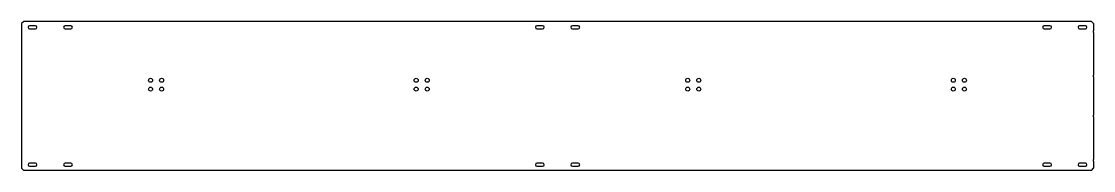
# Model space of a CAD drawing. Header units: millimetres. Extents: x -881 to 1537, y 27 to 364.
import ezdxf

# ---------------------------------------------------------------- set-up
doc = ezdxf.new("R2010")
doc.units = ezdxf.units.MM
doc.layers.add('Default', color=7, linetype='Continuous')
doc.layers.add('LONGARINA_2H', color=7, linetype='Continuous')

# ---------------------------------------------------------------- blocks, each defined once
blk = doc.blocks.new('SE')
at = {"layer": 'LONGARINA_2H', "color": 7, "linetype": 'Continuous'}
for p, q in [((-876.4, 363.8), (-881.4, 358.8)), ((1531.6, 363.8), (-876.4, 363.8)), ((1536.6, 358.8), (1531.6, 363.8)), ((-881.4, 358.8), (-881.4, 342.8)), ((-881.4, 342.8), (-881.4, 338.6)), ((-881.4, 338.6), (-881.4, 242.8)), ((-849.9, 354.1), (-862.9, 354.1)), ((-862.9, 347.1), (-849.9, 347.1)), ((-769.9, 354.1), (-782.9, 354.1)), ((-782.9, 347.1), (-769.9, 347.1)), ((294.1, 354.1), (281.1, 354.1)), ((281.1, 347.1), (294.1, 347.1)), ((374.1, 354.1), (361.1, 354.1)), ((361.1, 347.1), (374.1, 347.1)), ((1438.1, 354.1), (1425.1, 354.1)), ((1425.1, 347.1), (1438.1, 347.1)), ((1518.1, 354.1), (1505.1, 354.1)), ((1505.1, 347.1), (1518.1, 347.1)), ((1536.6, 358.8), (1536.6, 342.8)), ((1536.6, 338.6), (1536.6, 342.8)), ((1536.6, 338.6), (1536.6, 242.8)), ((-881.4, 242.8), (-881.4, 238.6)), ((1536.6, 238.6), (1536.6, 242.8)), ((-881.4, 238.6), (-881.4, 152.6)), ((1536.6, 238.6), (1536.6, 152.6)), ((-881.4, 152.6), (-881.4, 148.4)), ((-881.4, 148.4), (-881.4, 52.6)), ((1536.6, 148.4), (1536.6, 152.6)), ((1536.6, 148.4), (1536.6, 52.6)), ((-881.4, 52.6), (-881.4, 48.5)), ((-881.4, 48.5), (-881.4, 32.5)), ((1536.6, 48.5), (1536.6, 52.6)), ((1536.6, 48.5), (1536.6, 32.5)), ((-881.4, 32.5), (-876.4, 27.5)), ((1531.6, 27.5), (-876.4, 27.5)), ((-849.9, 44.1), (-862.9, 44.1)), ((-862.9, 37.1), (-849.9, 37.1)), ((-769.9, 44.1), (-782.9, 44.1)), ((-782.9, 37.1), (-769.9, 37.1)), ((294.1, 44.1), (281.1, 44.1)), ((281.1, 37.1), (294.1, 37.1)), ((374.1, 44.1), (361.1, 44.1)), ((361.1, 37.1), (374.1, 37.1)), ((1438.1, 44.1), (1425.1, 44.1)), ((1425.1, 37.1), (1438.1, 37.1)), ((1518.1, 44.1), (1505.1, 44.1)), ((1505.1, 37.1), (1518.1, 37.1)), ((1531.6, 27.5), (1536.6, 32.5))]:
    blk.add_line(p, q, dxfattribs=at)
for centre in [(-590.2, 231.1), (-565.2, 231.1), (8.8, 231.1), (33.8, 231.1), (621.3, 231.1), (646.3, 231.1), (1220.3, 231.1), (1245.3, 231.1), (-590.2, 211.1), (-565.2, 211.1), (8.8, 211.1), (33.8, 211.1), (621.3, 211.1), (646.3, 211.1), (1220.3, 211.1), (1245.3, 211.1)]:
    blk.add_circle(centre, 4.5, dxfattribs=at)
for centre, start, end in [((-862.9, 350.6), 90, 270), ((-849.9, 350.6), 270, 90), ((-782.9, 350.6), 90, 270), ((-769.9, 350.6), 270, 90), ((281.1, 350.6), 90, 270), ((294.1, 350.6), 270, 90), ((361.1, 350.6), 90, 270), ((374.1, 350.6), 270, 90), ((1425.1, 350.6), 90, 270), ((1438.1, 350.6), 270, 90), ((1505.1, 350.6), 90, 270), ((1518.1, 350.6), 270, 90), ((-862.9, 40.6), 90, 270), ((-849.9, 40.6), 270, 90), ((-782.9, 40.6), 90, 270), ((-769.9, 40.6), 270, 90), ((281.1, 40.6), 90, 270), ((294.1, 40.6), 270, 90), ((361.1, 40.6), 90, 270), ((374.1, 40.6), 270, 90), ((1425.1, 40.6), 90, 270), ((1438.1, 40.6), 270, 90), ((1505.1, 40.6), 90, 270), ((1518.1, 40.6), 270, 90)]:
    blk.add_arc(centre, 3.5, start, end, dxfattribs=at)

msp = doc.modelspace()

# ---------------------------------------------------------------- block references
at = {"layer": 'Default'}
msp.add_blockref('SE', (0, 0), dxfattribs=at)

doc.saveas('drawing.dxf')
